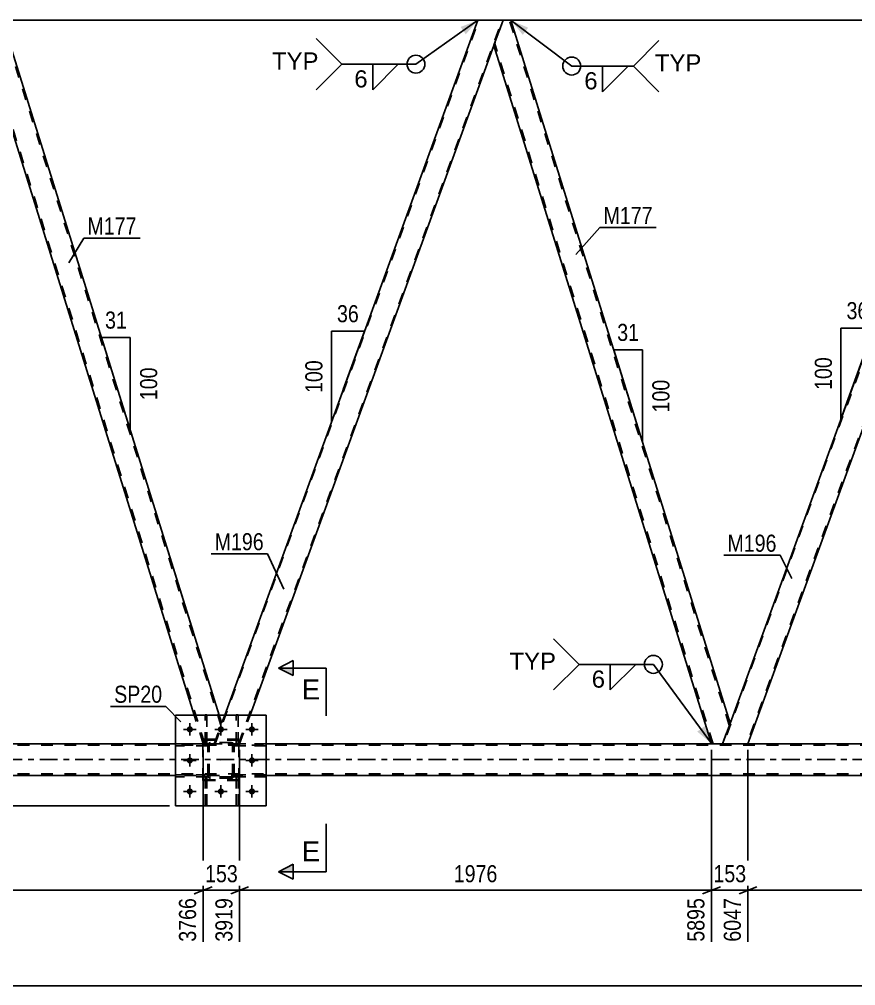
# Model space of a CAD drawing. Header units: millimetres. Extents: x 0 to 841, y 0 to 594.
# Drawn here: x 140.3 to 280.4, y 295.6 to 457.5 of the extents above; entities that cross this region are included whole.
import ezdxf

# ---------------------------------------------------------------- set-up
doc = ezdxf.new("R2010")
doc.units = ezdxf.units.MM
doc.linetypes.add('DXK_LINE_DOT2', pattern=[3.9198, 1.9599, -1.9599])
doc.linetypes.add('DXK_LINE_DOT3', pattern=[5.9187, 2.979, -0.9799, 0.9799, -0.9799])
doc.styles.add('Arial', font='ARIAL.TTF', dxfattribs={"height": 0.2})
doc.styles.add('Arial Narrow', font='ARIALN.TTF', dxfattribs={"height": 0.2})

# ---------------------------------------------------------------- blocks, each defined once
blk = doc.blocks.new('Part-318885883-3752 - 3341')
at = {"color": 7, "linetype": 'DXK_LINE_DOT2'}
for p, q in [((181.7, 330.93), (176.3, 330.93)), ((176.3, 330.93), (176.3, 330.61)), ((176.3, 330.61), (181.7, 330.61)), ((176.9, 330.61), (176.9, 330.93)), ((181.7, 330.61), (181.7, 330.93))]:
    blk.add_line(p, q, dxfattribs=at)
blk = doc.blocks.new('Part-318885883-3756 - 3341')
at = {"color": 2, "linetype": 'Continuous'}
for p, q in [((171.45, 340.96), (171.45, 340.97)), ((171.77, 340.97), (171.45, 340.97)), ((171.77, 340.96), (171.77, 340.97))]:
    blk.add_line(p, q, dxfattribs=at)
at = {"color": 7, "linetype": 'DXK_LINE_DOT2'}
for p, q in [((171.45, 336.12), (171.45, 340.96)), ((171.77, 336.12), (171.77, 340.96)), ((171.45, 336.72), (171.77, 336.72)), ((171.77, 336.12), (171.45, 336.12))]:
    blk.add_line(p, q, dxfattribs=at)
blk = doc.blocks.new('Part-318885883-3778 - 3341')
at = {"color": 7, "linetype": 'DXK_LINE_DOT2'}
for p, q in [((177.1, 336.9), (171.1, 336.9)), ((171.1, 330.1), (171.1, 336.9)), ((177.1, 330.1), (177.1, 336.9)), ((177.1, 330.1), (171.1, 330.1))]:
    blk.add_line(p, q, dxfattribs=at)
blk = doc.blocks.new('Part-318885883-3597 - 3341')
at = {"color": 7, "linetype": 'DXK_LINE_DOT2'}
for p, q in [((171.9, 336.13), (166.5, 336.13)), ((166.5, 335.81), (166.5, 336.13)), ((171.9, 335.81), (166.5, 335.81)), ((171.3, 335.81), (171.3, 336.13)), ((171.9, 336.13), (171.9, 335.81))]:
    blk.add_line(p, q, dxfattribs=at)
blk = doc.blocks.new('Part-318885883-3757 - 3341')
at = {"color": 2, "linetype": 'Continuous'}
for p, q in [((176.65, 340.96), (176.65, 340.97)), ((176.97, 340.97), (176.65, 340.97)), ((176.97, 340.96), (176.97, 340.97))]:
    blk.add_line(p, q, dxfattribs=at)
at = {"color": 7, "linetype": 'DXK_LINE_DOT2'}
for p, q in [((176.65, 336.12), (176.65, 340.96)), ((176.97, 336.12), (176.97, 340.96)), ((176.65, 336.72), (176.97, 336.72)), ((176.97, 336.12), (176.65, 336.12))]:
    blk.add_line(p, q, dxfattribs=at)
blk = doc.blocks.new('Part-318885883-3572 - 3341')
at = {"color": 7, "linetype": 'DXK_LINE_DOT2'}
for p, q in [((171.9, 330.93), (166.5, 330.93)), ((166.5, 330.61), (166.5, 330.93)), ((171.9, 330.61), (166.5, 330.61)), ((171.3, 330.61), (171.3, 330.93)), ((171.9, 330.93), (171.9, 330.61))]:
    blk.add_line(p, q, dxfattribs=at)
blk = doc.blocks.new('Part-318885883-3573 - 3341')
at = {"color": 7, "linetype": 'DXK_LINE_DOT2'}
for p, q in [((176.3, 335.81), (176.3, 336.13)), ((176.3, 336.13), (181.7, 336.13)), ((181.7, 335.81), (176.3, 335.81)), ((176.9, 335.81), (176.9, 336.13)), ((181.7, 336.13), (181.7, 335.81))]:
    blk.add_line(p, q, dxfattribs=at)
blk = doc.blocks.new('Part-318885883-3584 - 3341')
at = {"color": 7, "linetype": 'DXK_LINE_DOT2'}
for p, q in [((176.3, 330.61), (176.3, 330.93)), ((176.3, 330.93), (181.7, 330.93)), ((181.7, 330.61), (176.3, 330.61)), ((176.9, 330.61), (176.9, 330.93)), ((181.7, 330.93), (181.7, 330.61))]:
    blk.add_line(p, q, dxfattribs=at)
blk = doc.blocks.new('Part-318885883-3585 - 3341')
at = {"color": 7, "linetype": 'DXK_LINE_DOT2'}
for p, q in [((177.1, 336.77), (171.1, 336.77)), ((171.1, 329.97), (171.1, 336.77)), ((177.1, 329.97), (177.1, 336.77)), ((177.1, 329.97), (171.1, 329.97))]:
    blk.add_line(p, q, dxfattribs=at)
blk = doc.blocks.new('Part-318885883-3586 - 3341')
at = {"color": 7, "linetype": 'DXK_LINE_DOT2'}
for p, q in [((171.9, 335.88), (171.94, 336.07)), ((171.94, 336.07), (171.9, 335.88)), ((171.9, 330.84), (171.9, 335.88)), ((172.14, 335.88), (172.16, 335.98)), ((172.14, 330.84), (172.14, 335.88)), ((172.16, 335.98), (172.21, 336.05)), ((172.19, 336.33), (172.38, 336.36)), ((172.38, 336.36), (172.19, 336.33)), ((172.21, 336.05), (172.29, 336.11)), ((172.29, 336.11), (172.38, 336.12)), ((175.82, 336.36), (172.38, 336.36)), ((172.38, 336.12), (175.82, 336.12)), ((175.82, 336.36), (176, 336.33)), ((176, 336.33), (175.82, 336.36)), ((175.82, 336.12), (175.91, 336.11)), ((175.91, 336.11), (175.99, 336.05)), ((175.99, 336.05), (176.04, 335.98)), ((176.04, 335.98), (176.06, 335.88)), ((176.06, 330.84), (176.06, 335.88)), ((176.26, 336.07), (176.3, 335.88)), ((176.3, 335.88), (176.26, 336.07)), ((176.3, 330.84), (176.3, 335.88)), ((171.94, 330.66), (171.9, 330.84)), ((171.9, 330.84), (171.94, 330.66)), ((172.16, 330.75), (172.14, 330.84)), ((172.21, 330.68), (172.16, 330.75)), ((172.38, 330.36), (172.19, 330.4)), ((172.19, 330.4), (172.38, 330.36)), ((172.29, 330.62), (172.21, 330.68)), ((172.38, 330.6), (172.29, 330.62)), ((175.82, 330.6), (172.38, 330.6)), ((175.82, 330.36), (172.38, 330.36)), ((175.91, 330.62), (175.82, 330.6)), ((176, 330.4), (175.82, 330.36)), ((175.82, 330.36), (176, 330.4)), ((175.99, 330.68), (175.91, 330.62)), ((176.04, 330.75), (175.99, 330.68)), ((176.06, 330.84), (176.04, 330.75)), ((176.3, 330.84), (176.26, 330.66)), ((176.26, 330.66), (176.3, 330.84))]:
    blk.add_line(p, q, dxfattribs=at)
at = {"color": 7, "linetype": 'DXK_LINE_DOT3'}
blk.add_line((174.1, 333.36), (174.1, 333.36), dxfattribs=at)
at = {"color": 7, "linetype": 'DXK_LINE_DOT2'}
for centre, start, end in [((172.38, 335.88), 112.5, 157.5), ((172.38, 335.88), 112.5, 157.5), ((175.82, 335.88), 22.5, 67.5), ((175.82, 335.88), 22.5, 67.5), ((172.38, 330.84), 202.5, 247.5), ((172.38, 330.84), 202.5, 247.5), ((175.82, 330.84), 292.5, 337.5), ((175.82, 330.84), 292.5, 337.5)]:
    blk.add_arc(centre, 0.48, start, end, dxfattribs=at)
blk = doc.blocks.new('Bolt-318885883-3591 - 3341')
at = {"color": 1, "linetype": 'Continuous'}
for p, q in [((167.86, 338.56), (168.55, 338.56)), ((168.9, 339.6), (168.9, 338.91)), ((169.94, 338.56), (169.25, 338.56)), ((173.06, 338.56), (173.75, 338.56)), ((174.1, 339.6), (174.1, 338.91)), ((175.14, 338.56), (174.45, 338.56)), ((178.26, 338.56), (178.95, 338.56)), ((179.3, 339.6), (179.3, 338.91)), ((180.34, 338.56), (179.65, 338.56)), ((168.9, 337.52), (168.9, 338.22)), ((174.1, 337.52), (174.1, 338.22)), ((179.3, 337.52), (179.3, 338.22)), ((168.9, 334.4), (168.9, 333.71)), ((179.3, 334.4), (179.3, 333.71)), ((167.86, 333.36), (168.55, 333.36)), ((168.9, 332.32), (168.9, 333.02)), ((169.94, 333.36), (169.25, 333.36)), ((178.26, 333.36), (178.95, 333.36)), ((179.3, 332.32), (179.3, 333.02)), ((180.34, 333.36), (179.65, 333.36)), ((168.9, 329.2), (168.9, 328.51)), ((174.1, 329.2), (174.1, 328.51)), ((179.3, 329.2), (179.3, 328.51)), ((167.86, 328.16), (168.55, 328.16)), ((168.9, 327.12), (168.9, 327.82)), ((169.94, 328.16), (169.25, 328.16)), ((173.06, 328.16), (173.75, 328.16)), ((174.1, 327.12), (174.1, 327.82)), ((175.14, 328.16), (174.45, 328.16)), ((178.26, 328.16), (178.95, 328.16)), ((179.3, 327.12), (179.3, 327.82)), ((180.34, 328.16), (179.65, 328.16))]:
    blk.add_line(p, q, dxfattribs=at)
blk = doc.blocks.new('Bolt-318885883-3592 - 3341')
at = {"linetype": 'Continuous'}
for points in [[(169.42, 338.56, -1), (168.38, 338.56, -1)], [(174.62, 338.56, -1), (173.58, 338.56, -1)], [(179.82, 338.56, -1), (178.78, 338.56, -1)], [(169.42, 333.36, -1), (168.38, 333.36, -1)], [(179.82, 333.36, -1), (178.78, 333.36, -1)], [(169.42, 328.16, -1), (168.38, 328.16, -1)], [(174.62, 328.16, -1), (173.58, 328.16, -1)], [(179.82, 328.16, -1), (178.78, 328.16, -1)]]:
    blk.add_hatch(color=1, dxfattribs=at).paths.add_polyline_path(points)
at = {"color": 1, "linetype": 'Continuous'}
for p, q in [((169.94, 338.56), (167.86, 338.56)), ((168.9, 339.6), (168.9, 337.52)), ((175.14, 338.56), (173.06, 338.56)), ((174.1, 339.6), (174.1, 337.52)), ((180.34, 338.56), (178.26, 338.56)), ((179.3, 339.6), (179.3, 337.52)), ((168.9, 334.4), (168.9, 332.32)), ((179.3, 334.4), (179.3, 332.32)), ((169.94, 333.36), (167.86, 333.36)), ((180.34, 333.36), (178.26, 333.36)), ((168.9, 329.2), (168.9, 327.12)), ((174.1, 329.2), (174.1, 327.12)), ((179.3, 329.2), (179.3, 327.12)), ((169.94, 328.16), (167.86, 328.16)), ((175.14, 328.16), (173.06, 328.16)), ((180.34, 328.16), (178.26, 328.16))]:
    blk.add_line(p, q, dxfattribs=at)
blk = doc.blocks.new('Part-318885883-3642 - 3341')
at = {"color": 2, "linetype": 'Continuous'}
for p, q in [((221.36, 457.36), (219.83, 453.17)), ((222.68, 457.36), (221.36, 457.36)), ((259.38, 339.61), (222.68, 457.36)), ((256.27, 336.14), (219.81, 453.11)), ((219.83, 453.17), (219.83, 453.16)), ((258.12, 336.14), (259.36, 339.56))]:
    blk.add_line(p, q, dxfattribs=at)
at = {"color": 7, "linetype": 'DXK_LINE_DOT2'}
for p, q in [((259.24, 339.24), (222.43, 457.36)), ((256.52, 336.14), (219.95, 453.48)), ((219.83, 453.17), (219.81, 453.11)), ((259.36, 339.56), (259.38, 339.61)), ((258.12, 336.14), (256.27, 336.14))]:
    blk.add_line(p, q, dxfattribs=at)
blk = doc.blocks.new('Part-318885883-3648 - 3341')
at = {"color": 7, "linetype": 'DXK_LINE_DOT2'}
for p, q in [((166.5, 340.96), (181.7, 340.96)), ((166.5, 340.96), (166.5, 325.76)), ((181.7, 340.96), (181.7, 325.76)), ((166.5, 325.76), (181.7, 325.76))]:
    blk.add_line(p, q, dxfattribs=at)
blk = doc.blocks.new('Part-318885883-3666 - 3341')
at = {"color": 7, "linetype": 'DXK_LINE_DOT2'}
for p, q in [((173.15, 336.14), (217.27, 457.36)), ((177.07, 336.14), (221.19, 457.36)), ((221.36, 457.36), (219.83, 453.16)), ((172.98, 336.14), (174.74, 340.96)), ((177.24, 336.14), (178.99, 340.96)), ((177.24, 336.14), (172.98, 336.14))]:
    blk.add_line(p, q, dxfattribs=at)
at = {"color": 2, "linetype": 'Continuous'}
for p, q in [((174.74, 340.96), (217.1, 457.36)), ((217.1, 457.36), (221.36, 457.36)), ((178.99, 340.96), (219.83, 453.16))]:
    blk.add_line(p, q, dxfattribs=at)
blk = doc.blocks.new('Part-318885883-3669 - 3341')
at = {"color": 7, "linetype": 'DXK_LINE_DOT2'}
for p, q in [((176.65, 336.12), (176.65, 340.97)), ((176.65, 340.97), (176.97, 340.97)), ((176.97, 340.97), (176.97, 336.12)), ((176.65, 336.72), (176.97, 336.72)), ((176.97, 336.12), (176.65, 336.12))]:
    blk.add_line(p, q, dxfattribs=at)
blk = doc.blocks.new('Part-318885883-3674 - 3341')
at = {"color": 2, "linetype": 'Continuous'}
for p, q in [((181.7, 340.96), (166.5, 340.96)), ((166.5, 340.96), (166.5, 325.76)), ((181.7, 340.96), (181.7, 325.76)), ((181.7, 325.76), (166.5, 325.76))]:
    blk.add_line(p, q, dxfattribs=at)
blk = doc.blocks.new('Part-318885883-3677 - 3341')
at = {"color": 7, "linetype": 'DXK_LINE_DOT2'}
for p, q in [((171.9, 336.13), (166.5, 336.13)), ((166.5, 336.13), (166.5, 335.81)), ((171.9, 335.81), (166.5, 335.81)), ((171.3, 335.81), (171.3, 336.13)), ((171.9, 335.81), (171.9, 336.13))]:
    blk.add_line(p, q, dxfattribs=at)
blk = doc.blocks.new('Part-318885883-3692 - 3341')
at = {"color": 7, "linetype": 'DXK_LINE_DOT2'}
for p, q in [((171.9, 330.93), (166.5, 330.93)), ((166.5, 330.93), (166.5, 330.61)), ((171.9, 330.61), (166.5, 330.61)), ((171.3, 330.61), (171.3, 330.93)), ((171.9, 330.61), (171.9, 330.93))]:
    blk.add_line(p, q, dxfattribs=at)
blk = doc.blocks.new('Part-318885883-3695 - 3341')
at = {"color": 7, "linetype": 'DXK_LINE_DOT2'}
for p, q in [((181.7, 336.13), (176.3, 336.13)), ((176.3, 336.13), (176.3, 335.81)), ((176.3, 335.81), (181.7, 335.81)), ((176.9, 335.81), (176.9, 336.13)), ((181.7, 335.81), (181.7, 336.13))]:
    blk.add_line(p, q, dxfattribs=at)
blk = doc.blocks.new('Part-318885883-3698 - 3341')
at = {"color": 7, "linetype": 'DXK_LINE_DOT2'}
for p, q in [((171.45, 325.77), (171.45, 330.6)), ((171.45, 330.6), (171.77, 330.6)), ((171.77, 330.6), (171.77, 325.77)), ((171.45, 330), (171.77, 330)), ((171.77, 325.77), (171.45, 325.77))]:
    blk.add_line(p, q, dxfattribs=at)
blk = doc.blocks.new('Part-318885883-3701 - 3341')
at = {"color": 7, "linetype": 'DXK_LINE_DOT2'}
for p, q in [((176.65, 325.77), (176.65, 330.6)), ((176.65, 330.6), (176.97, 330.6)), ((176.97, 330.6), (176.97, 325.77)), ((176.65, 330), (176.97, 330)), ((176.97, 325.77), (176.65, 325.77))]:
    blk.add_line(p, q, dxfattribs=at)
blk = doc.blocks.new('Part-318885883-3704 - 3341')
at = {"color": 7, "linetype": 'DXK_LINE_DOT2'}
for p, q in [((171.45, 336.12), (171.45, 340.97)), ((171.45, 340.97), (171.77, 340.97)), ((171.77, 340.97), (171.77, 336.12)), ((171.45, 336.72), (171.77, 336.72)), ((171.77, 336.12), (171.45, 336.12))]:
    blk.add_line(p, q, dxfattribs=at)
blk = doc.blocks.new('Part-318885883-3733 - 3341')
at = {"color": 2, "linetype": 'Continuous'}
for p, q in [((217.1, 457.36), (137.54, 457.36)), ((302.24, 457.36), (222.68, 457.36))]:
    blk.add_line(p, q, dxfattribs=at)
at = {"color": 7, "linetype": 'DXK_LINE_DOT2'}
blk.add_line((222.68, 457.36), (217.1, 457.36), dxfattribs=at)
blk = doc.blocks.new('Part-318885883-3743 - 3341')
at = {"color": 7, "linetype": 'DXK_LINE_DOT2'}
for p, q in [((302.41, 457.36), (258.29, 336.14)), ((306.32, 457.36), (262.2, 336.14)), ((306.49, 457.36), (304.96, 453.16)), ((258.12, 336.14), (259.36, 339.56)), ((262.37, 336.14), (258.12, 336.14))]:
    blk.add_line(p, q, dxfattribs=at)
at = {"color": 2, "linetype": 'Continuous'}
for p, q in [((302.24, 457.36), (259.36, 339.56)), ((306.49, 457.36), (302.24, 457.36)), ((304.96, 453.16), (262.37, 336.14))]:
    blk.add_line(p, q, dxfattribs=at)
blk = doc.blocks.new('Part-318885883-3777 - 3341')
at = {"color": 7, "linetype": 'DXK_LINE_DOT2'}
for p, q in [((171.9, 335.88), (171.94, 336.07)), ((171.94, 336.07), (171.9, 335.88)), ((171.9, 330.84), (171.9, 335.88)), ((172.14, 335.88), (172.16, 335.98)), ((172.14, 330.84), (172.14, 335.88)), ((172.16, 335.98), (172.21, 336.05)), ((172.19, 336.33), (172.38, 336.36)), ((172.38, 336.36), (172.19, 336.33)), ((172.21, 336.05), (172.29, 336.11)), ((172.29, 336.11), (172.38, 336.12)), ((175.82, 336.36), (172.38, 336.36)), ((172.38, 336.12), (175.82, 336.12)), ((175.82, 336.36), (176, 336.33)), ((176, 336.33), (175.82, 336.36)), ((175.82, 336.12), (175.91, 336.11)), ((175.91, 336.11), (175.99, 336.05)), ((175.99, 336.05), (176.04, 335.98)), ((176.04, 335.98), (176.06, 335.88)), ((176.06, 330.84), (176.06, 335.88)), ((176.26, 336.07), (176.3, 335.88)), ((176.3, 335.88), (176.26, 336.07)), ((176.3, 330.84), (176.3, 335.88)), ((171.94, 330.66), (171.9, 330.84)), ((171.9, 330.84), (171.94, 330.66)), ((172.16, 330.75), (172.14, 330.84)), ((172.21, 330.68), (172.16, 330.75)), ((172.38, 330.36), (172.19, 330.4)), ((172.19, 330.4), (172.38, 330.36)), ((172.29, 330.62), (172.21, 330.68)), ((172.38, 330.6), (172.29, 330.62)), ((175.82, 330.6), (172.38, 330.6)), ((175.82, 330.36), (172.38, 330.36)), ((175.91, 330.62), (175.82, 330.6)), ((176, 330.4), (175.82, 330.36)), ((175.82, 330.36), (176, 330.4)), ((175.99, 330.68), (175.91, 330.62)), ((176.04, 330.75), (175.99, 330.68)), ((176.06, 330.84), (176.04, 330.75)), ((176.3, 330.84), (176.26, 330.66)), ((176.26, 330.66), (176.3, 330.84))]:
    blk.add_line(p, q, dxfattribs=at)
at = {"color": 7, "linetype": 'DXK_LINE_DOT3'}
blk.add_line((174.1, 333.36), (174.1, 333.36), dxfattribs=at)
at = {"color": 7, "linetype": 'DXK_LINE_DOT2'}
for centre, start, end in [((172.38, 335.88), 112.5, 157.5), ((172.38, 335.88), 112.5, 157.5), ((175.82, 335.88), 22.5, 67.5), ((175.82, 335.88), 22.5, 67.5), ((172.38, 330.84), 202.5, 247.5), ((172.38, 330.84), 202.5, 247.5), ((175.82, 330.84), 292.5, 337.5), ((175.82, 330.84), 292.5, 337.5)]:
    blk.add_arc(centre, 0.48, start, end, dxfattribs=at)
blk = doc.blocks.new('Part-318885883-3792 - 3341')
at = {"color": 7, "linetype": 'DXK_LINE_DOT2'}
for p, q in [((171.77, 330.6), (171.45, 330.6)), ((171.45, 330.6), (171.45, 325.77)), ((171.77, 325.77), (171.77, 330.6)), ((171.45, 330), (171.77, 330)), ((171.45, 325.77), (171.77, 325.77))]:
    blk.add_line(p, q, dxfattribs=at)
blk = doc.blocks.new('Part-318885883-3793 - 3341')
at = {"color": 7, "linetype": 'DXK_LINE_DOT2'}
for p, q in [((176.97, 330.6), (176.65, 330.6)), ((176.65, 330.6), (176.65, 325.77)), ((176.97, 325.77), (176.97, 330.6)), ((176.65, 330), (176.97, 330)), ((176.65, 325.77), (176.97, 325.77))]:
    blk.add_line(p, q, dxfattribs=at)
blk = doc.blocks.new('Part-318885883-3819 - 3341')
at = {"color": 2, "linetype": 'Continuous'}
for p, q in [((166.5, 336.14), (66.82, 336.14)), ((336.77, 336.14), (181.7, 336.14)), ((166.5, 330.86), (66.82, 330.86)), ((336.77, 330.86), (181.7, 330.86))]:
    blk.add_line(p, q, dxfattribs=at)
at = {"color": 7, "linetype": 'DXK_LINE_DOT2'}
for p, q in [((753.51, 335.9), (66.82, 335.9)), ((181.7, 336.14), (166.5, 336.14)), ((753.51, 331.1), (66.82, 331.1)), ((181.7, 330.86), (166.5, 330.86))]:
    blk.add_line(p, q, dxfattribs=at)
at = {"color": 7, "linetype": 'DXK_LINE_DOT3'}
blk.add_line((66.82, 333.5), (753.51, 333.5), dxfattribs=at)
blk = doc.blocks.new('Part-318885883-3833 - 3341')
at = {"color": 2, "linetype": 'Continuous'}
for p, q in [((136.22, 457.36), (134.7, 453.17)), ((137.54, 457.36), (136.22, 457.36)), ((173.82, 340.96), (137.54, 457.36)), ((169.63, 340.96), (134.68, 453.11)), ((134.7, 453.17), (134.7, 453.16))]:
    blk.add_line(p, q, dxfattribs=at)
at = {"color": 7, "linetype": 'DXK_LINE_DOT2'}
for p, q in [((174.11, 339.24), (137.29, 457.36)), ((171.39, 336.14), (134.81, 453.48)), ((134.7, 453.17), (134.68, 453.11)), ((171.14, 336.14), (169.63, 340.96)), ((174.24, 339.61), (173.82, 340.96)), ((172.98, 336.14), (174.24, 339.61)), ((171.14, 336.14), (172.98, 336.14))]:
    blk.add_line(p, q, dxfattribs=at)
blk = doc.blocks.new('AngleDimension-318885883-4602 - 3341')
at = {"color": 7, "linetype": 'Continuous'}
for p, q in [((158.93, 404.2), (154.11, 404.2)), ((158.93, 388.73), (154.11, 404.2)), ((158.93, 388.73), (158.93, 404.2)), ((169.51, 354.8), (158.93, 388.73))]:
    blk.add_line(p, q, dxfattribs=at)
at = {"color": 0}
for points in [[(158.95, 405.1), (158.95, 409.3), (154.1, 409.3), (154.1, 405.1)], [(164.03, 399.81), (159.83, 399.81), (159.83, 393.12), (164.03, 393.12)]]:
    blk.add_wipeout(points, dxfattribs=at)
at = {"color": 3, "style": 'Arial Narrow'}
blk.add_text('31', height=2.863, dxfattribs=at).set_placement((154.7, 405.7))
blk.add_text('100', height=2.863, rotation=90.0002, dxfattribs=at).set_placement((163.43, 393.72))
blk = doc.blocks.new('StraightDimension-318885883-4163 - 3341')
at = {"color": 7, "linetype": 'Continuous'}
for p, q in [((29.78, 475.46), (28.58, 478.46)), ((81.21, 476.96), (26.33, 476.96)), ((29.18, 325.76), (29.18, 476.96)), ((28.58, 327.26), (29.78, 324.26)), ((165.5, 325.76), (26.33, 325.76))]:
    blk.add_line(p, q, dxfattribs=at)
at = {"color": 0}
blk.add_wipeout([(28.43, 405.62), (24.23, 405.62), (24.23, 397.11), (28.43, 397.11)], dxfattribs=at)
at = {"color": 3, "style": 'Arial Narrow'}
blk.add_text('3780', height=2.863, rotation=90.0002, dxfattribs=at).set_placement((27.83, 397.71))
blk = doc.blocks.new('StraightDimension-318885883-19034 - 3341')
at = {"color": 7, "linetype": 'Continuous'}
for p, q in [((87.85, 335.14), (87.85, 302.99)), ((171.14, 335.14), (171.14, 302.99)), ((89.35, 312.2), (86.35, 311)), ((87.85, 311.6), (171.14, 311.6)), ((169.64, 311), (172.64, 312.2))]:
    blk.add_line(p, q, dxfattribs=at)
at = {"color": 0}
blk.add_wipeout([(133.75, 312.35), (133.75, 316.55), (125.24, 316.55), (125.24, 312.35)], dxfattribs=at)
at = {"color": 0, "linetype": 'Continuous'}
blk.add_wipeout([(170.54, 310.9), (166.34, 310.9), (166.34, 302.39), (170.54, 302.39)], dxfattribs=at)
at = {"color": 3, "style": 'Arial Narrow'}
blk.add_text('2082', height=2.863, dxfattribs=at).set_placement((125.84, 312.95))
at = {"color": 3, "linetype": 'Continuous', "style": 'Arial Narrow'}
blk.add_text('3766', height=2.863, rotation=90.0002, dxfattribs=at).set_placement((169.94, 302.99))
blk = doc.blocks.new('StraightDimension-318885883-4591 - 3341')
at = {"color": 7, "linetype": 'Continuous'}
blk.add_line((55.96, 295.62), (799.73, 295.62), dxfattribs=at)
blk = doc.blocks.new('StraightDimension-318885883-19030 - 3341')
at = {"color": 7, "linetype": 'Continuous'}
for p, q in [((262.37, 335.14), (262.37, 302.99)), ((341.41, 335.14), (341.41, 302.99)), ((263.87, 312.2), (260.87, 311)), ((262.37, 311.6), (341.41, 311.6)), ((339.91, 311), (342.91, 312.2))]:
    blk.add_line(p, q, dxfattribs=at)
at = {"color": 0}
blk.add_wipeout([(306.15, 312.35), (306.15, 316.55), (297.63, 316.55), (297.63, 312.35)], dxfattribs=at)
at = {"color": 0, "linetype": 'Continuous'}
blk.add_wipeout([(340.81, 310.9), (336.61, 310.9), (336.61, 302.39), (340.81, 302.39)], dxfattribs=at)
at = {"color": 3, "style": 'Arial Narrow'}
blk.add_text('1976', height=2.863, dxfattribs=at).set_placement((298.23, 312.95))
at = {"color": 3, "linetype": 'Continuous', "style": 'Arial Narrow'}
blk.add_text('8023', height=2.863, rotation=90.0002, dxfattribs=at).set_placement((340.21, 302.99))
blk = doc.blocks.new('AngleDimension-318885883-4917 - 3341')
at = {"color": 7, "linetype": 'Continuous'}
for p, q in [((242.71, 393.09), (239.89, 402.14)), ((244.71, 402.14), (239.89, 402.14)), ((244.71, 386.67), (239.89, 402.14)), ((244.71, 386.67), (244.71, 402.14))]:
    blk.add_line(p, q, dxfattribs=at)
at = {"color": 0}
for points in [[(244.73, 403.04), (244.73, 407.24), (239.87, 407.24), (239.87, 403.04)], [(249.81, 397.75), (245.61, 397.75), (245.61, 391.06), (249.81, 391.06)]]:
    blk.add_wipeout(points, dxfattribs=at)
at = {"color": 3, "style": 'Arial Narrow'}
blk.add_text('31', height=2.863, dxfattribs=at).set_placement((240.47, 403.64))
blk.add_text('100', height=2.863, rotation=90.0002, dxfattribs=at).set_placement((249.21, 391.66))
blk = doc.blocks.new('StraightDimension-318885883-19031 - 3341')
at = {"color": 7, "linetype": 'Continuous'}
for p, q in [((256.27, 335.14), (256.27, 302.99)), ((262.37, 335.14), (262.37, 302.99)), ((254.77, 311), (257.77, 312.2)), ((256.27, 311.6), (262.37, 311.6)), ((263.87, 312.2), (260.87, 311))]:
    blk.add_line(p, q, dxfattribs=at)
at = {"color": 0}
blk.add_wipeout([(262.66, 312.35), (262.66, 316.55), (255.98, 316.55), (255.98, 312.35)], dxfattribs=at)
at = {"color": 0, "linetype": 'Continuous'}
blk.add_wipeout([(261.77, 310.9), (257.57, 310.9), (257.57, 302.39), (261.77, 302.39)], dxfattribs=at)
at = {"color": 3, "style": 'Arial Narrow'}
blk.add_text('153', height=2.863, dxfattribs=at).set_placement((256.58, 312.95))
at = {"color": 3, "linetype": 'Continuous', "style": 'Arial Narrow'}
blk.add_text('6047', height=2.863, rotation=90.0002, dxfattribs=at).set_placement((261.17, 302.99))
blk = doc.blocks.new('StraightDimension-318885883-19032 - 3341')
at = {"color": 7, "linetype": 'Continuous'}
for p, q in [((177.24, 335.14), (177.24, 302.99)), ((256.27, 335.14), (256.27, 302.99)), ((178.74, 312.2), (175.74, 311)), ((177.24, 311.6), (256.27, 311.6)), ((254.77, 311), (257.77, 312.2))]:
    blk.add_line(p, q, dxfattribs=at)
at = {"color": 0}
blk.add_wipeout([(221.01, 312.35), (221.01, 316.55), (212.5, 316.55), (212.5, 312.35)], dxfattribs=at)
at = {"color": 0, "linetype": 'Continuous'}
blk.add_wipeout([(255.67, 310.9), (251.47, 310.9), (251.47, 302.39), (255.67, 302.39)], dxfattribs=at)
at = {"color": 3, "style": 'Arial Narrow'}
blk.add_text('1976', height=2.863, dxfattribs=at).set_placement((213.1, 312.95))
at = {"color": 3, "linetype": 'Continuous', "style": 'Arial Narrow'}
blk.add_text('5895', height=2.863, rotation=90.0002, dxfattribs=at).set_placement((255.07, 302.99))
blk = doc.blocks.new('StraightDimension-318885883-19033 - 3341')
at = {"color": 7, "linetype": 'Continuous'}
for p, q in [((171.14, 335.14), (171.14, 302.99)), ((177.24, 335.14), (177.24, 302.99)), ((169.64, 311), (172.64, 312.2)), ((171.14, 311.6), (177.24, 311.6)), ((178.74, 312.2), (175.74, 311))]:
    blk.add_line(p, q, dxfattribs=at)
at = {"color": 0}
blk.add_wipeout([(177.53, 312.35), (177.53, 316.55), (170.85, 316.55), (170.85, 312.35)], dxfattribs=at)
at = {"color": 0, "linetype": 'Continuous'}
blk.add_wipeout([(176.64, 310.9), (172.44, 310.9), (172.44, 302.39), (176.64, 302.39)], dxfattribs=at)
at = {"color": 3, "style": 'Arial Narrow'}
blk.add_text('153', height=2.863, dxfattribs=at).set_placement((171.45, 312.95))
at = {"color": 3, "linetype": 'Continuous', "style": 'Arial Narrow'}
blk.add_text('3919', height=2.863, rotation=90.0002, dxfattribs=at).set_placement((176.04, 302.99))
blk = doc.blocks.new('AngleDimension-318885883-19379 - 3341')
at = {"color": 7, "linetype": 'Continuous'}
for p, q in [((192.6, 405.27), (198.14, 405.27)), ((192.6, 390.05), (198.14, 405.27)), ((192.6, 390.05), (192.6, 405.27)), ((194.58, 395.48), (198.14, 405.27))]:
    blk.add_line(p, q, dxfattribs=at)
at = {"color": 0}
for points in [[(197.8, 406.17), (197.8, 410.37), (192.94, 410.37), (192.94, 406.17)], [(191.7, 401), (187.5, 401), (187.5, 394.32), (191.7, 394.32)]]:
    blk.add_wipeout(points, dxfattribs=at)
at = {"color": 3, "style": 'Arial Narrow'}
blk.add_text('36', height=2.863, dxfattribs=at).set_placement((193.54, 406.77))
blk.add_text('100', height=2.863, rotation=90.0002, dxfattribs=at).set_placement((191.1, 394.92))
blk = doc.blocks.new('AngleDimension-318885883-19393 - 3341')
at = {"color": 7, "linetype": 'Continuous'}
for p, q in [((277.92, 405.78), (283.46, 405.78)), ((277.92, 390.56), (283.46, 405.78)), ((277.92, 390.56), (277.92, 405.78)), ((278.48, 392.09), (283.46, 405.78))]:
    blk.add_line(p, q, dxfattribs=at)
at = {"color": 0}
for points in [[(283.12, 406.68), (283.12, 410.88), (278.27, 410.88), (278.27, 406.68)], [(277.02, 401.51), (272.82, 401.51), (272.82, 394.83), (277.02, 394.83)]]:
    blk.add_wipeout(points, dxfattribs=at)
at = {"color": 3, "style": 'Arial Narrow'}
blk.add_text('36', height=2.863, dxfattribs=at).set_placement((278.87, 407.28))
blk.add_text('100', height=2.863, rotation=90.0002, dxfattribs=at).set_placement((276.42, 395.43))
blk = doc.blocks.new('WeldMark-318885883-5027 - 3341')
at = {"linetype": 'Continuous'}
blk.add_hatch(color=30, dxfattribs=at).paths.add_polyline_path([(214.24, 456.24), (217.12, 457.36), (215.11, 455.01)])
at = {"color": 30, "linetype": 'Continuous'}
blk.add_line((217.12, 457.36), (206.76, 450.01), dxfattribs=at)
at = {"color": 3, "linetype": 'Continuous'}
for q in [(190.05, 454.29), (190.05, 445.72)]:
    blk.add_line((194.34, 450.01), q, dxfattribs=at)
for start, end in [(90, 270), (270, 90)]:
    blk.add_arc((206.76, 450.01), 1.5, start, end, dxfattribs=at)
at = {"color": 0}
blk.add_wipeout([(198.86, 445.91), (198.86, 449.31), (196.24, 449.31), (196.24, 445.91)], dxfattribs=at)
at = {"color": 30, "linetype": 'Continuous'}
blk.add_line((194.34, 450.01), (206.76, 450.01), dxfattribs=at)
at = {"color": 3, "linetype": 'Continuous'}
for p, q in [((199.52, 450.01), (203.8, 450.01)), ((203.8, 450.01), (199.52, 445.72)), ((199.52, 445.72), (199.52, 450.01))]:
    blk.add_line(p, q, dxfattribs=at)
at = {"color": 3, "style": 'Arial'}
blk.add_text('6', height=2.87, dxfattribs=at).set_placement((196.44, 446.11))
at = {"color": 0, "linetype": 'Continuous'}
blk.add_wipeout([(190.44, 449.11), (190.44, 452.11), (182.66, 452.11), (182.66, 449.11)], dxfattribs=at)
blk.add_wipeout([(190.44, 449.11), (190.44, 452.11), (182.66, 452.11), (182.66, 449.11)], dxfattribs=at)
at = {"color": 3, "linetype": 'Continuous', "style": 'Arial'}
blk.add_text('TYP', height=2.865, dxfattribs=at).set_placement((182.66, 449.11))
blk = doc.blocks.new('Mark-318885883-3638 - 3341')
at = {"color": 0}
blk.add_wipeout([(246.4, 423.22), (246.4, 426.22), (238.18, 426.22), (238.18, 423.22)], dxfattribs=at)
blk.add_wipeout([(246.4, 423.22), (246.4, 426.22), (238.18, 426.22), (238.18, 423.22)], dxfattribs=at)
at = {"color": 30, "linetype": 'Continuous'}
for p, q in [((233.54, 418.14), (237.58, 422.62)), ((237.58, 422.62), (247, 422.62))]:
    blk.add_line(p, q, dxfattribs=at)
at = {"color": 3, "style": 'Arial Narrow'}
blk.add_text('M177', height=2.863, dxfattribs=at).set_placement((238.18, 423.22))
blk = doc.blocks.new('Mark-318885883-3662 - 3341')
at = {"color": 0}
blk.add_wipeout([(181.28, 368.57), (181.28, 371.57), (173.06, 371.57), (173.06, 368.57)], dxfattribs=at)
blk.add_wipeout([(181.28, 368.57), (181.28, 371.57), (173.06, 371.57), (173.06, 368.57)], dxfattribs=at)
at = {"color": 30, "linetype": 'Continuous'}
for p in [(172.46, 367.97), (184.64, 362.05)]:
    blk.add_line(p, (181.88, 367.97), dxfattribs=at)
at = {"color": 3, "style": 'Arial Narrow'}
blk.add_text('M196', height=2.863, dxfattribs=at).set_placement((173.06, 368.57))
blk = doc.blocks.new('Mark-318885883-3670 - 3341')
at = {"color": 0}
blk.add_wipeout([(164.27, 343.02), (164.27, 346.02), (156.23, 346.02), (156.23, 343.02)], dxfattribs=at)
blk.add_wipeout([(164.27, 343.02), (164.27, 346.02), (156.23, 346.02), (156.23, 343.02)], dxfattribs=at)
at = {"color": 30, "linetype": 'Continuous'}
for p in [(155.63, 342.42), (167.38, 339.84)]:
    blk.add_line(p, (164.87, 342.42), dxfattribs=at)
at = {"color": 3, "style": 'Arial Narrow'}
blk.add_text('SP20', height=2.863, dxfattribs=at).set_placement((156.23, 343.02))
blk = doc.blocks.new('Mark-318885883-3739 - 3341')
at = {"color": 0}
blk.add_wipeout([(267.15, 368.32), (267.15, 371.32), (258.93, 371.32), (258.93, 368.32)], dxfattribs=at)
blk.add_wipeout([(267.15, 368.32), (267.15, 371.32), (258.93, 371.32), (258.93, 368.32)], dxfattribs=at)
at = {"color": 30, "linetype": 'Continuous'}
for p in [(258.33, 367.72), (269.71, 363.84)]:
    blk.add_line(p, (267.75, 367.72), dxfattribs=at)
at = {"color": 3, "style": 'Arial Narrow'}
blk.add_text('M196', height=2.863, dxfattribs=at).set_placement((258.93, 368.32))
blk = doc.blocks.new('Mark-318885883-3829 - 3341')
at = {"color": 0}
blk.add_wipeout([(159.98, 421.46), (159.98, 424.46), (151.75, 424.46), (151.75, 421.46)], dxfattribs=at)
blk.add_wipeout([(159.98, 421.46), (159.98, 424.46), (151.75, 424.46), (151.75, 421.46)], dxfattribs=at)
at = {"color": 30, "linetype": 'Continuous'}
for p, q in [((148.64, 416.73), (151.15, 420.86)), ((151.15, 420.86), (160.58, 420.86))]:
    blk.add_line(p, q, dxfattribs=at)
at = {"color": 3, "style": 'Arial Narrow'}
blk.add_text('M177', height=2.863, dxfattribs=at).set_placement((151.75, 421.46))
blk = doc.blocks.new('SectionMark-318885883-4992 - 3341')
at = {"linetype": 'Continuous'}
for points in [[(186.23, 348.83), (186.23, 347.58), (183.73, 348.83)], [(186.23, 315.96), (186.23, 314.71), (183.73, 314.71)]]:
    blk.add_hatch(color=6, dxfattribs=at).paths.add_polyline_path(points)
at = {"color": 6, "linetype": 'Continuous'}
for p, q in [((183.73, 348.83), (186.23, 350.08)), ((186.23, 347.58), (186.23, 350.08)), ((191.73, 348.83), (183.73, 348.83)), ((183.73, 348.83), (186.23, 347.58)), ((191.73, 348.83), (191.73, 340.83)), ((191.73, 314.71), (191.73, 322.71)), ((183.73, 314.71), (186.23, 315.96)), ((186.23, 315.96), (186.23, 313.46)), ((191.73, 314.71), (183.73, 314.71)), ((186.23, 313.46), (183.73, 314.71))]:
    blk.add_line(p, q, dxfattribs=at)
at = {"color": 0, "linetype": 'Continuous'}
for points in [[(190.73, 343.58), (190.73, 347.08), (187.62, 347.08), (187.62, 343.58)], [(190.73, 316.46), (190.73, 319.96), (187.62, 319.96), (187.62, 316.46)]]:
    blk.add_wipeout(points, dxfattribs=at)
at = {"color": 3, "linetype": 'Continuous', "style": 'Arial'}
for p in [(187.62, 343.58), (187.62, 316.46)]:
    blk.add_text('E', height=3.34, dxfattribs=at).set_placement(p)
blk = doc.blocks.new('WeldMark-318885883-5014 - 3341')
at = {"linetype": 'Continuous'}
blk.add_hatch(color=30, dxfattribs=at).paths.add_polyline_path([(255.08, 339.08), (256.25, 336.21), (253.87, 338.19)])
at = {"color": 3, "linetype": 'Continuous'}
for q in [(229.82, 353.73), (229.82, 345.16)]:
    blk.add_line((234.1, 349.45), q, dxfattribs=at)
at = {"color": 30, "linetype": 'Continuous'}
blk.add_line((256.25, 336.21), (246.53, 349.45), dxfattribs=at)
at = {"color": 3, "linetype": 'Continuous'}
for start, end in [(90, 270), (270, 90)]:
    blk.add_arc((246.53, 349.45), 1.5, start, end, dxfattribs=at)
at = {"color": 0}
blk.add_wipeout([(238.63, 345.35), (238.63, 348.75), (236, 348.75), (236, 345.35)], dxfattribs=at)
at = {"color": 30, "linetype": 'Continuous'}
blk.add_line((234.1, 349.45), (246.53, 349.45), dxfattribs=at)
at = {"color": 3, "linetype": 'Continuous'}
for p, q in [((239.28, 349.45), (243.57, 349.45)), ((243.57, 349.45), (239.28, 345.16)), ((239.28, 345.16), (239.28, 349.45))]:
    blk.add_line(p, q, dxfattribs=at)
at = {"color": 3, "style": 'Arial'}
blk.add_text('6', height=2.87, dxfattribs=at).set_placement((236.2, 345.55))
at = {"color": 0, "linetype": 'Continuous'}
blk.add_wipeout([(230.2, 348.55), (230.2, 351.55), (222.43, 351.55), (222.43, 348.55)], dxfattribs=at)
blk.add_wipeout([(230.2, 348.55), (230.2, 351.55), (222.43, 351.55), (222.43, 348.55)], dxfattribs=at)
at = {"color": 3, "linetype": 'Continuous', "style": 'Arial'}
blk.add_text('TYP', height=2.865, dxfattribs=at).set_placement((222.43, 348.55))
blk = doc.blocks.new('WeldMark-318885883-5042 - 3341')
at = {"linetype": 'Continuous'}
blk.add_hatch(color=30, dxfattribs=at).paths.add_polyline_path([(224.65, 454.92), (222.71, 457.33), (225.56, 456.12)])
at = {"color": 30, "linetype": 'Continuous'}
blk.add_line((222.71, 457.33), (232.85, 449.69), dxfattribs=at)
at = {"color": 3, "linetype": 'Continuous'}
for q in [(247.46, 453.97), (247.46, 445.4)]:
    blk.add_line((243.18, 449.69), q, dxfattribs=at)
blk.add_arc((232.85, 449.69), 1.5, 90, 270, dxfattribs=at)
at = {"color": 0}
blk.add_wipeout([(237.38, 445.59), (237.38, 448.99), (234.75, 448.99), (234.75, 445.59)], dxfattribs=at)
at = {"color": 30, "linetype": 'Continuous'}
blk.add_line((232.85, 449.69), (243.18, 449.69), dxfattribs=at)
at = {"color": 3, "linetype": 'Continuous'}
for p, q in [((238.03, 449.69), (242.32, 449.69)), ((242.32, 449.69), (238.03, 445.4)), ((238.03, 445.4), (238.03, 449.69))]:
    blk.add_line(p, q, dxfattribs=at)
blk.add_arc((232.85, 449.69), 1.5, 270, 90, dxfattribs=at)
at = {"color": 3, "style": 'Arial'}
blk.add_text('6', height=2.87, dxfattribs=at).set_placement((234.95, 445.79))
at = {"color": 0, "linetype": 'Continuous'}
blk.add_wipeout([(254.55, 448.79), (254.55, 451.79), (246.78, 451.79), (246.78, 448.79)], dxfattribs=at)
blk.add_wipeout([(254.55, 448.79), (254.55, 451.79), (246.78, 451.79), (246.78, 448.79)], dxfattribs=at)
at = {"color": 3, "linetype": 'Continuous', "style": 'Arial'}
blk.add_text('TYP', height=2.865, dxfattribs=at).set_placement((246.78, 448.79))

msp = doc.modelspace()

# ---------------------------------------------------------------- block references
for name in ['Part-318885883-3733 - 3341', 'Part-318885883-3833 - 3341', 'Part-318885883-3666 - 3341', 'Part-318885883-3642 - 3341', 'Part-318885883-3743 - 3341', 'Part-318885883-3648 - 3341', 'Part-318885883-3674 - 3341', 'Part-318885883-3756 - 3341', 'Part-318885883-3704 - 3341', 'Part-318885883-3757 - 3341', 'Part-318885883-3669 - 3341', 'Bolt-318885883-3591 - 3341', 'Bolt-318885883-3592 - 3341', 'Part-318885883-3778 - 3341', 'Part-318885883-3585 - 3341', 'Part-318885883-3819 - 3341', 'Part-318885883-3597 - 3341', 'Part-318885883-3677 - 3341', 'Part-318885883-3586 - 3341', 'Part-318885883-3777 - 3341', 'Part-318885883-3573 - 3341', 'Part-318885883-3695 - 3341', 'Part-318885883-3572 - 3341', 'Part-318885883-3692 - 3341', 'Part-318885883-3698 - 3341', 'Part-318885883-3792 - 3341', 'Part-318885883-3752 - 3341', 'Part-318885883-3584 - 3341', 'Part-318885883-3701 - 3341', 'Part-318885883-3793 - 3341']:
    msp.add_blockref(name, (0, 0))

# ---------------------------------------------------------------- next in the draw order: block references
msp.add_blockref('AngleDimension-318885883-4602 - 3341', (0, 0))

# ---------------------------------------------------------------- next in the draw order: block references
msp.add_blockref('StraightDimension-318885883-4163 - 3341', (0, 0))

# ---------------------------------------------------------------- next in the draw order: block references
msp.add_blockref('StraightDimension-318885883-19034 - 3341', (0, 0))

# ---------------------------------------------------------------- next in the draw order: block references
msp.add_blockref('StraightDimension-318885883-4591 - 3341', (0, 0))

# ---------------------------------------------------------------- next in the draw order: block references
for name in ['WeldMark-318885883-5027 - 3341', 'WeldMark-318885883-5042 - 3341', 'Mark-318885883-3638 - 3341', 'Mark-318885883-3829 - 3341', 'AngleDimension-318885883-19379 - 3341', 'AngleDimension-318885883-19393 - 3341', 'AngleDimension-318885883-4917 - 3341', 'Mark-318885883-3662 - 3341', 'Mark-318885883-3739 - 3341', 'WeldMark-318885883-5014 - 3341', 'Mark-318885883-3670 - 3341', 'StraightDimension-318885883-19030 - 3341']:
    msp.add_blockref(name, (0, 0))

# ---------------------------------------------------------------- next in the draw order: block references
msp.add_blockref('StraightDimension-318885883-19031 - 3341', (0, 0))

# ---------------------------------------------------------------- next in the draw order: block references
msp.add_blockref('StraightDimension-318885883-19032 - 3341', (0, 0))

# ---------------------------------------------------------------- next in the draw order: block references
for name in ['SectionMark-318885883-4992 - 3341', 'StraightDimension-318885883-19033 - 3341']:
    msp.add_blockref(name, (0, 0))

doc.saveas('drawing.dxf')
